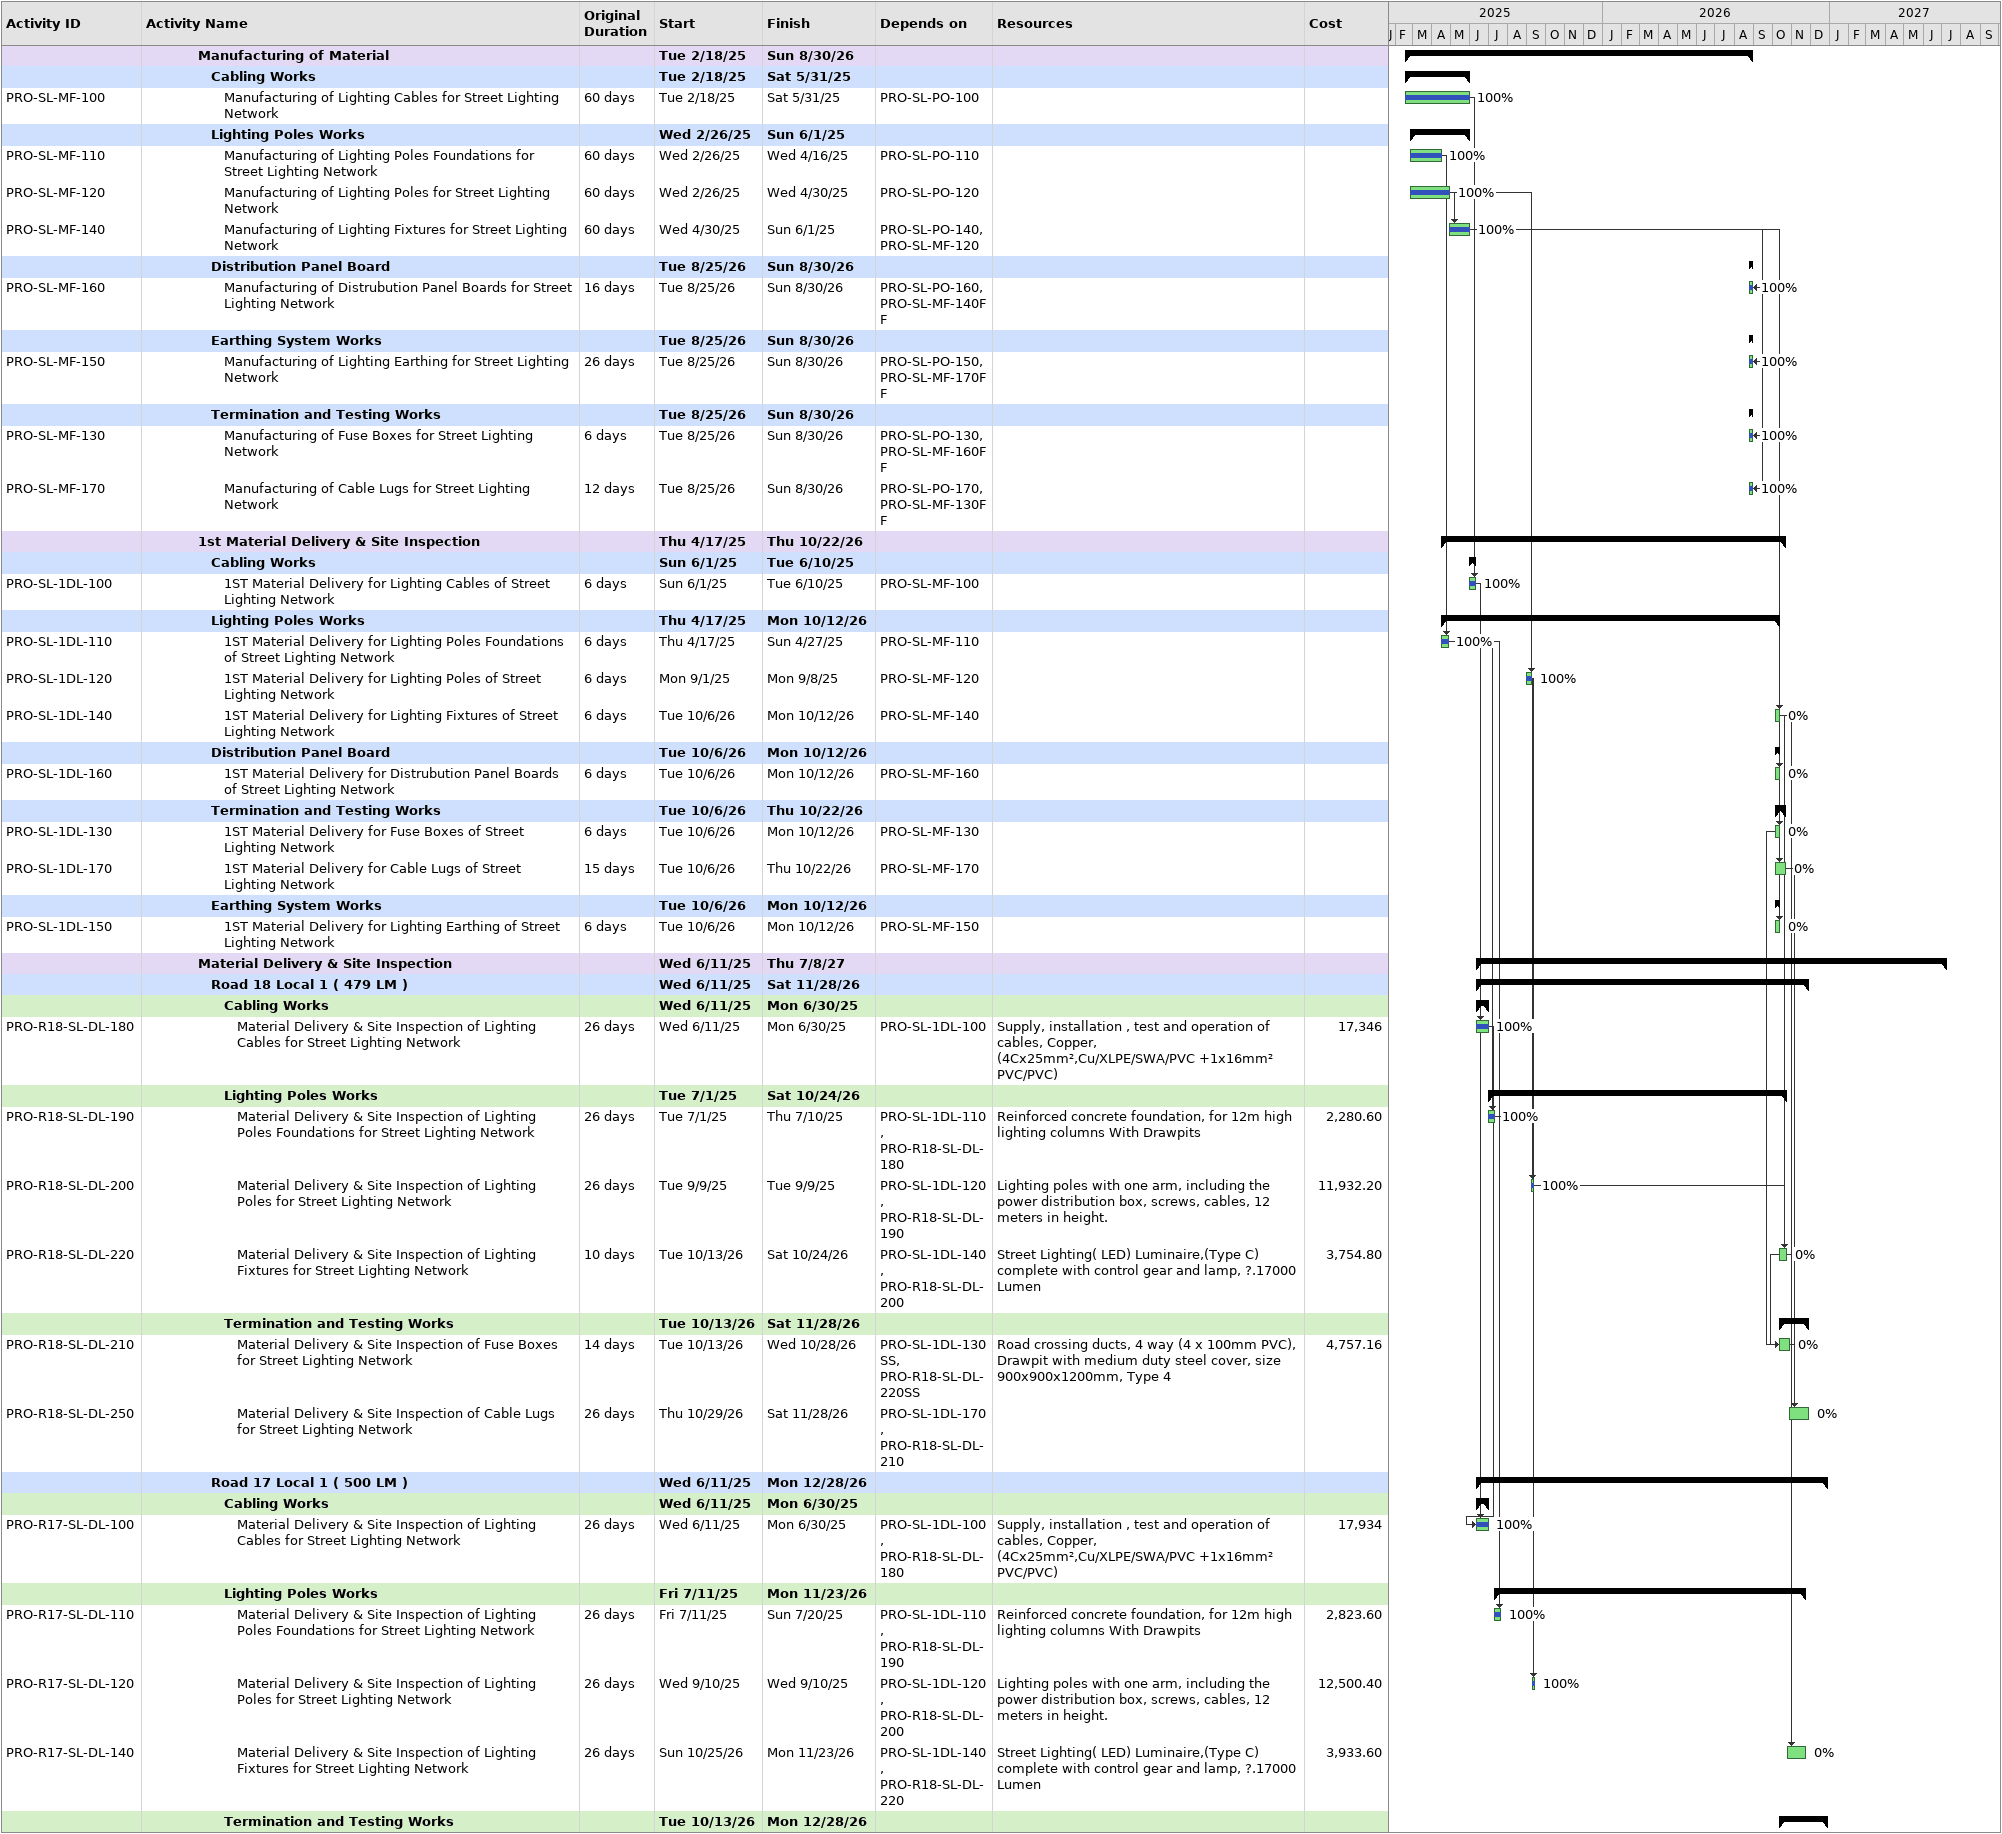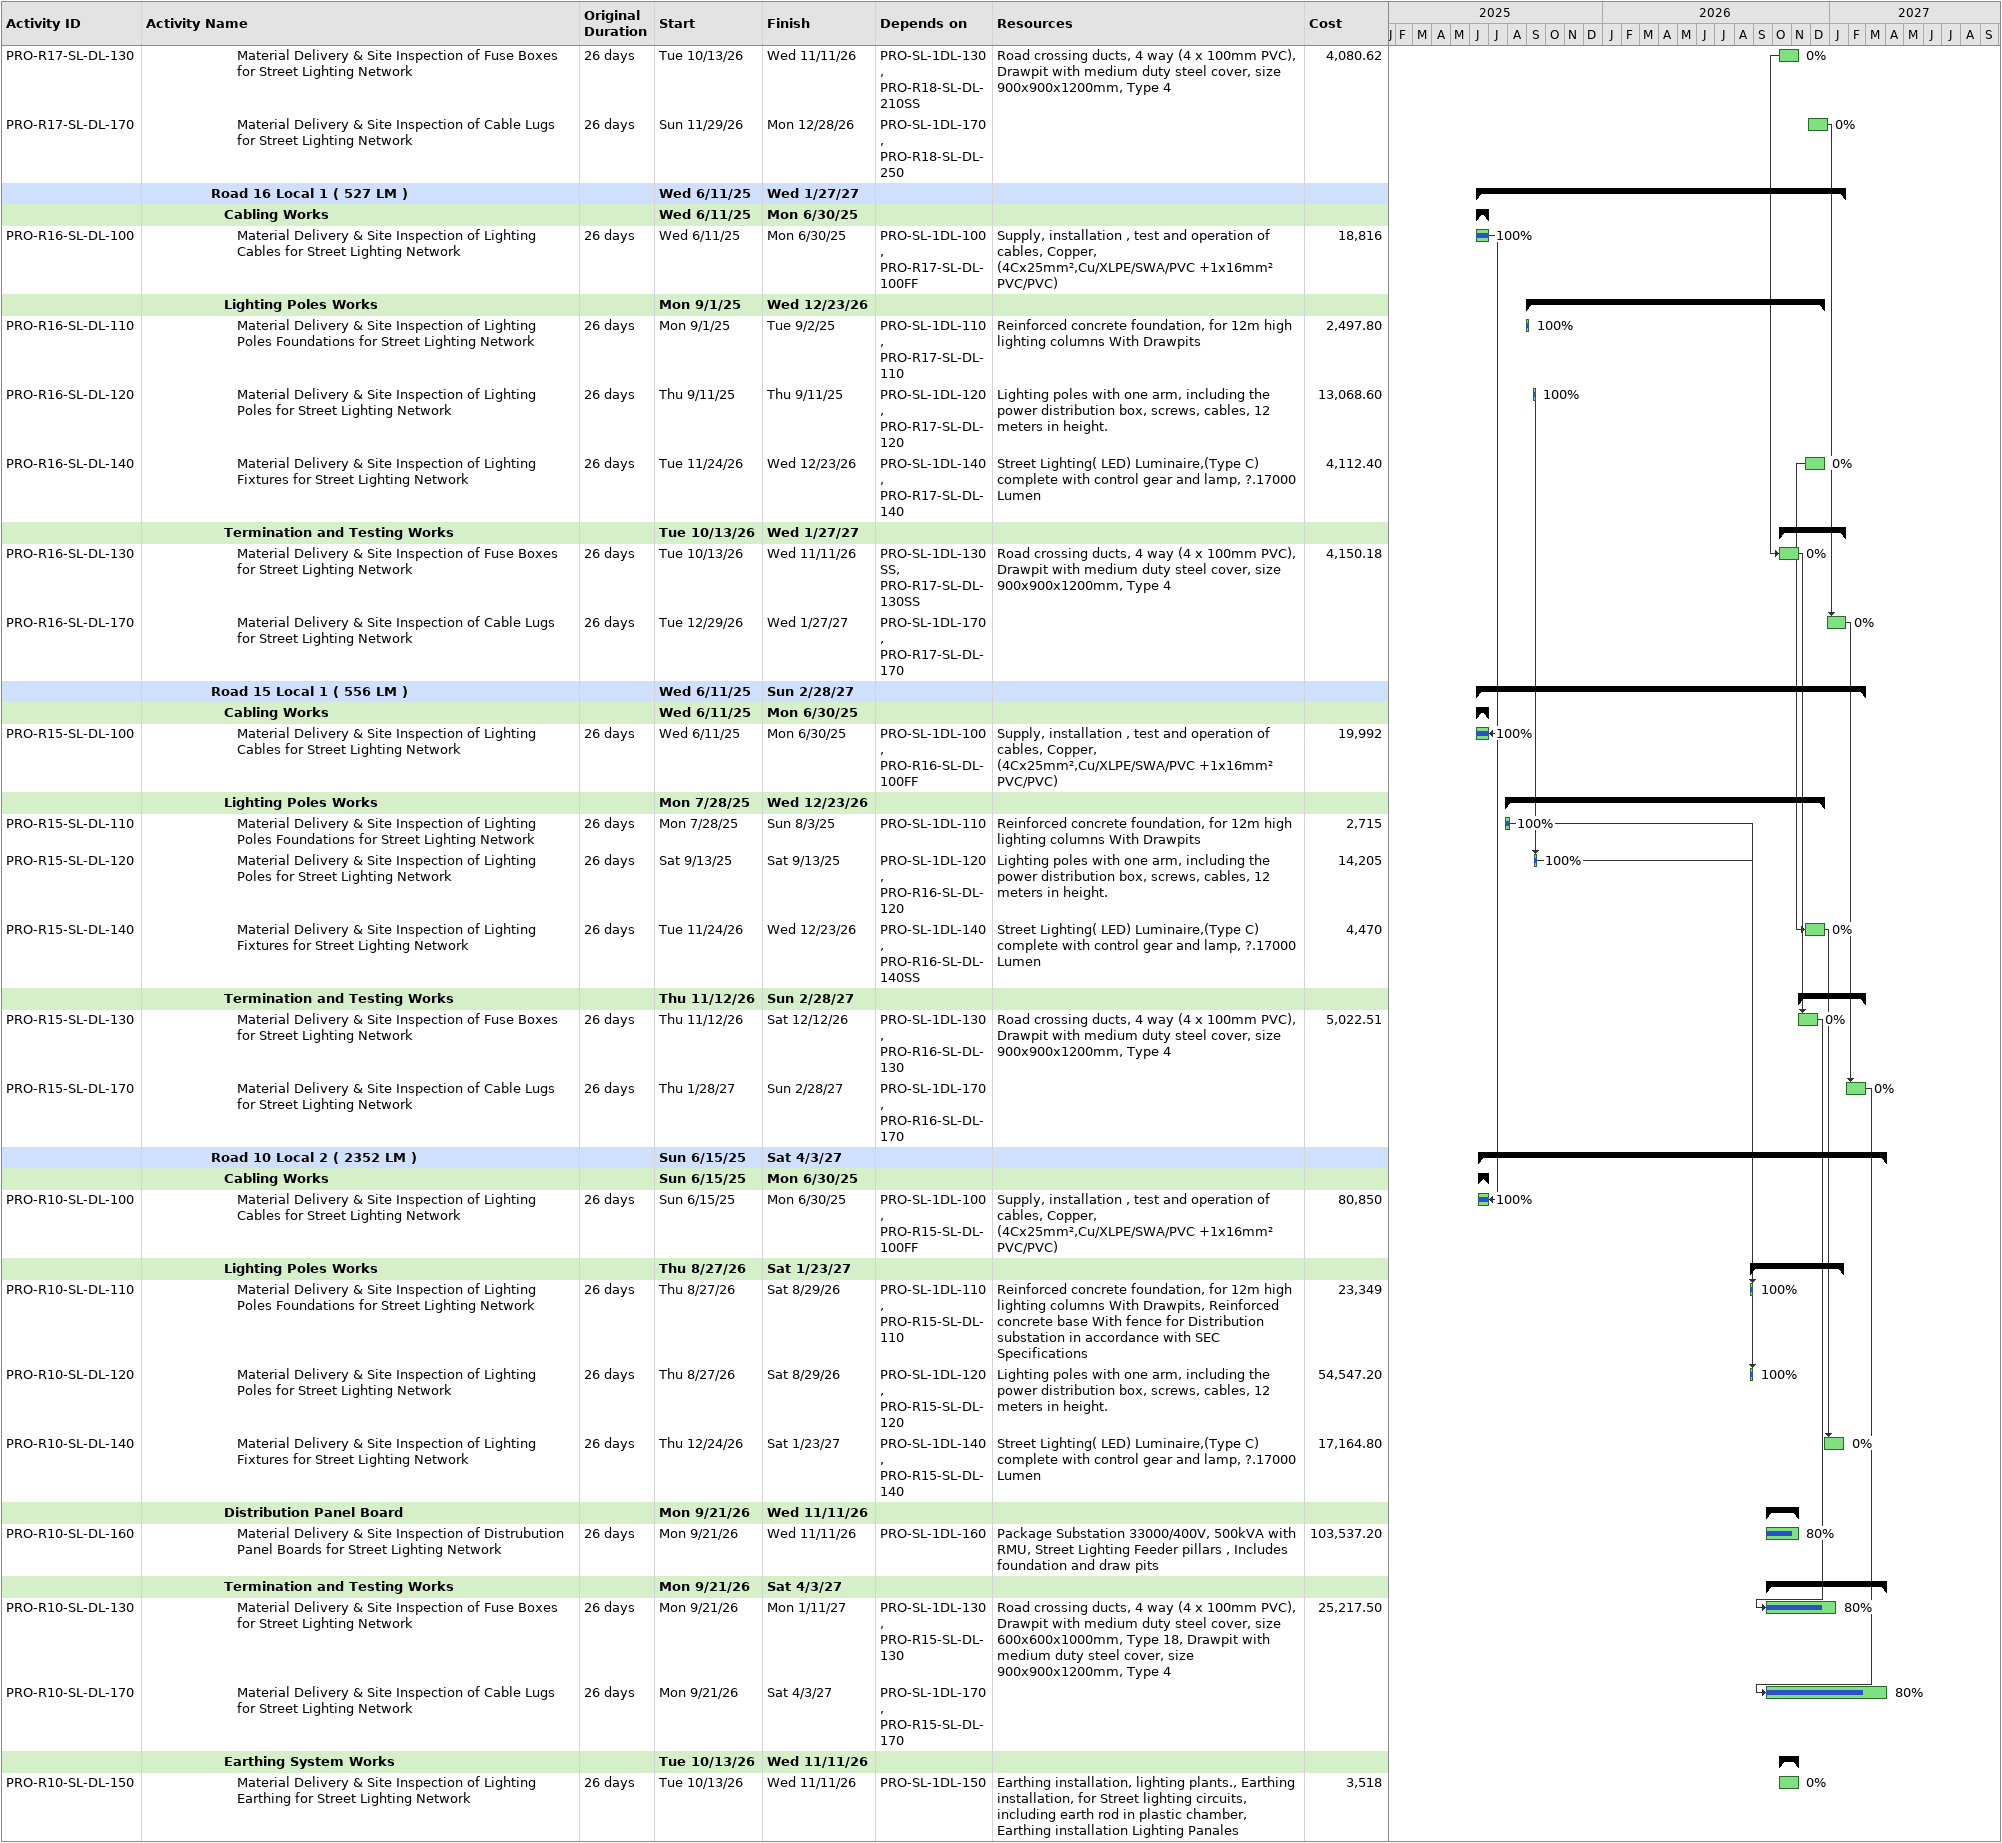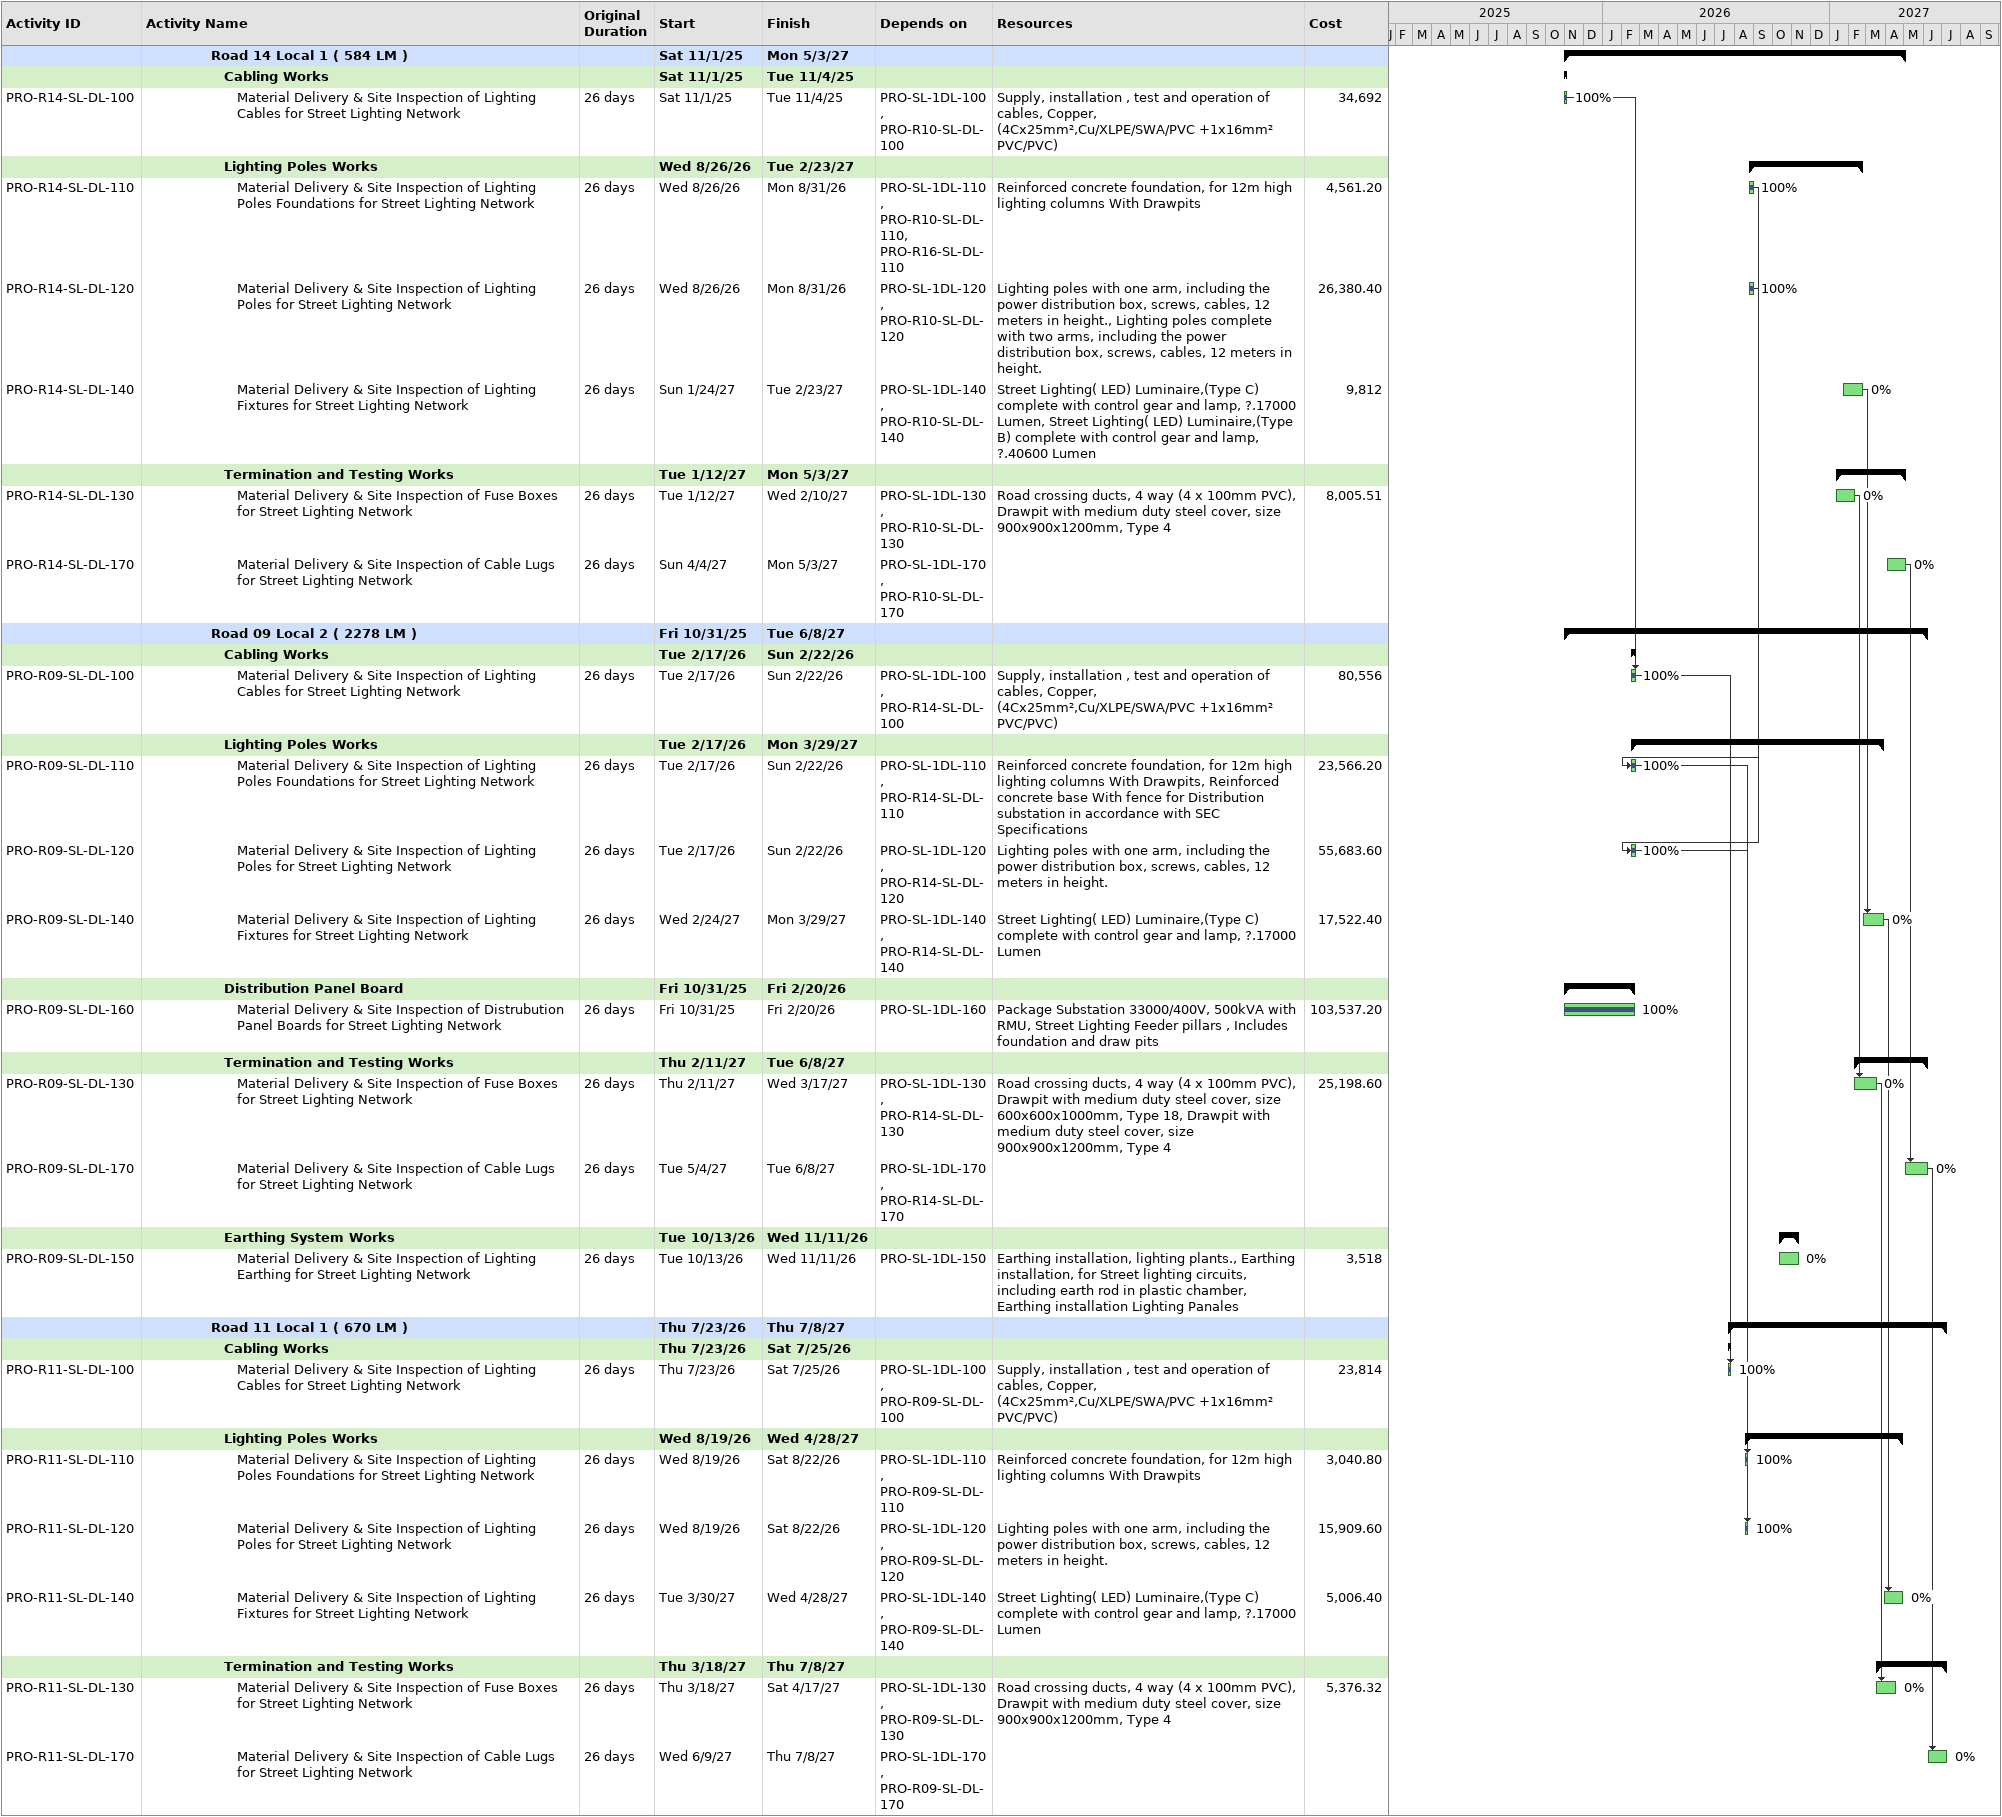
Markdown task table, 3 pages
| ID | Level | Task | Original duration | Start | Finish | Predecessors | Resources | % complete | Cost |
|---|---|---|---|---|---|---|---|---|---|
|  | 5 | **Manufacturing of Material** |  | 2025-02-18 | 2026-08-30 |  |  |  |  |
|  | 6 | **Cabling Works** |  | 2025-02-18 | 2025-05-31 |  |  |  |  |
| PRO-SL-MF-100 | 7 | Manufacturing of Lighting Cables for Street Lighting Network | 60d | 2025-02-18 | 2025-05-31 | PRO-SL-PO-100 |  | 100 |  |
|  | 6 | **Lighting Poles Works** |  | 2025-02-26 | 2025-06-01 |  |  |  |  |
| PRO-SL-MF-110 | 7 | Manufacturing of Lighting Poles Foundations for Street Lighting Network | 60d | 2025-02-26 | 2025-04-16 | PRO-SL-PO-110 |  | 100 |  |
| PRO-SL-MF-120 | 7 | Manufacturing of Lighting Poles for Street Lighting Network | 60d | 2025-02-26 | 2025-04-30 | PRO-SL-PO-120 |  | 100 |  |
| PRO-SL-MF-140 | 7 | Manufacturing of Lighting Fixtures for Street Lighting Network | 60d | 2025-04-30 | 2025-06-01 | PRO-SL-PO-140, PRO-SL-MF-120 |  | 100 |  |
|  | 6 | **Distribution Panel Board** |  | 2026-08-25 | 2026-08-30 |  |  |  |  |
| PRO-SL-MF-160 | 7 | Manufacturing of Distrubution Panel Boards for Street Lighting Network | 16d | 2026-08-25 | 2026-08-30 | PRO-SL-PO-160, PRO-SL-MF-140FF |  | 100 |  |
|  | 6 | **Earthing System Works** |  | 2026-08-25 | 2026-08-30 |  |  |  |  |
| PRO-SL-MF-150 | 7 | Manufacturing of Lighting Earthing for Street Lighting Network | 26d | 2026-08-25 | 2026-08-30 | PRO-SL-PO-150, PRO-SL-MF-170FF |  | 100 |  |
|  | 6 | **Termination and Testing Works** |  | 2026-08-25 | 2026-08-30 |  |  |  |  |
| PRO-SL-MF-130 | 7 | Manufacturing of Fuse Boxes for Street Lighting Network | 6d | 2026-08-25 | 2026-08-30 | PRO-SL-PO-130, PRO-SL-MF-160FF |  | 100 |  |
| PRO-SL-MF-170 | 7 | Manufacturing of Cable Lugs for Street Lighting Network | 12d | 2026-08-25 | 2026-08-30 | PRO-SL-PO-170, PRO-SL-MF-130FF |  | 100 |  |
|  | 5 | **1st Material Delivery & Site Inspection** |  | 2025-04-17 | 2026-10-22 |  |  |  |  |
|  | 6 | **Cabling Works** |  | 2025-06-01 | 2025-06-10 |  |  |  |  |
| PRO-SL-1DL-100 | 7 | 1ST Material Delivery for Lighting Cables of Street Lighting Network | 6d | 2025-06-01 | 2025-06-10 | PRO-SL-MF-100 |  | 100 |  |
|  | 6 | **Lighting Poles Works** |  | 2025-04-17 | 2026-10-12 |  |  |  |  |
| PRO-SL-1DL-110 | 7 | 1ST Material Delivery for Lighting Poles Foundations of Street Lighting Network | 6d | 2025-04-17 | 2025-04-27 | PRO-SL-MF-110 |  | 100 |  |
| PRO-SL-1DL-120 | 7 | 1ST Material Delivery for Lighting Poles of Street Lighting Network | 6d | 2025-09-01 | 2025-09-08 | PRO-SL-MF-120 |  | 100 |  |
| PRO-SL-1DL-140 | 7 | 1ST Material Delivery for Lighting Fixtures of Street Lighting Network | 6d | 2026-10-06 | 2026-10-12 | PRO-SL-MF-140 |  | 0 |  |
|  | 6 | **Distribution Panel Board** |  | 2026-10-06 | 2026-10-12 |  |  |  |  |
| PRO-SL-1DL-160 | 7 | 1ST Material Delivery for Distrubution Panel Boards of Street Lighting Network | 6d | 2026-10-06 | 2026-10-12 | PRO-SL-MF-160 |  | 0 |  |
|  | 6 | **Termination and Testing Works** |  | 2026-10-06 | 2026-10-22 |  |  |  |  |
| PRO-SL-1DL-130 | 7 | 1ST Material Delivery for Fuse Boxes of Street Lighting Network | 6d | 2026-10-06 | 2026-10-12 | PRO-SL-MF-130 |  | 0 |  |
| PRO-SL-1DL-170 | 7 | 1ST Material Delivery for Cable Lugs of Street Lighting Network | 15d | 2026-10-06 | 2026-10-22 | PRO-SL-MF-170 |  | 0 |  |
|  | 6 | **Earthing System Works** |  | 2026-10-06 | 2026-10-12 |  |  |  |  |
| PRO-SL-1DL-150 | 7 | 1ST Material Delivery for Lighting Earthing of Street Lighting Network | 6d | 2026-10-06 | 2026-10-12 | PRO-SL-MF-150 |  | 0 |  |
|  | 5 | **Material Delivery & Site Inspection** |  | 2025-06-11 | 2027-07-08 |  |  |  |  |
|  | 6 | **Road 18 Local 1 ( 479 LM )** |  | 2025-06-11 | 2026-11-28 |  |  |  |  |
|  | 7 | **Cabling Works** |  | 2025-06-11 | 2025-06-30 |  |  |  |  |
| PRO-R18-SL-DL-180 | 8 | Material Delivery & Site Inspection of Lighting Cables for Street Lighting Network | 26d | 2025-06-11 | 2025-06-30 | PRO-SL-1DL-100 | Supply, installation , test and operation of cables, Copper, (4Cx25mm²,Cu/XLPE/SWA/PVC +1x16mm² PVC/PVC) | 100 | 17346 |
|  | 7 | **Lighting Poles Works** |  | 2025-07-01 | 2026-10-24 |  |  |  |  |
| PRO-R18-SL-DL-190 | 8 | Material Delivery & Site Inspection of Lighting Poles Foundations for Street Lighting Network | 26d | 2025-07-01 | 2025-07-10 | PRO-SL-1DL-110, PRO-R18-SL-DL-180 | Reinforced concrete foundation, for 12m high lighting columns With Drawpits | 100 | 2280.60 |
| PRO-R18-SL-DL-200 | 8 | Material Delivery & Site Inspection of Lighting Poles for Street Lighting Network | 26d | 2025-09-09 | 2025-09-09 | PRO-SL-1DL-120, PRO-R18-SL-DL-190 | Lighting poles with one arm, including the power distribution box, screws, cables, 12 meters in height. | 100 | 11932.20 |
| PRO-R18-SL-DL-220 | 8 | Material Delivery & Site Inspection of Lighting Fixtures for Street Lighting Network | 10d | 2026-10-13 | 2026-10-24 | PRO-SL-1DL-140, PRO-R18-SL-DL-200 | Street Lighting( LED) Luminaire,(Type C) complete with control gear and lamp, ?.17000 Lumen | 0 | 3754.80 |
|  | 7 | **Termination and Testing Works** |  | 2026-10-13 | 2026-11-28 |  |  |  |  |
| PRO-R18-SL-DL-210 | 8 | Material Delivery & Site Inspection of Fuse Boxes for Street Lighting Network | 14d | 2026-10-13 | 2026-10-28 | PRO-SL-1DL-130SS, PRO-R18-SL-DL-220SS | Road crossing ducts, 4 way (4 x 100mm PVC), Drawpit with medium duty steel cover, size 900x900x1200mm, Type 4 | 0 | 4757.16 |
| PRO-R18-SL-DL-250 | 8 | Material Delivery & Site Inspection of Cable Lugs for Street Lighting Network | 26d | 2026-10-29 | 2026-11-28 | PRO-SL-1DL-170, PRO-R18-SL-DL-210 |  | 0 |  |
|  | 6 | **Road 17 Local 1 ( 500 LM )** |  | 2025-06-11 | 2026-12-28 |  |  |  |  |
|  | 7 | **Cabling Works** |  | 2025-06-11 | 2025-06-30 |  |  |  |  |
| PRO-R17-SL-DL-100 | 8 | Material Delivery & Site Inspection of Lighting Cables for Street Lighting Network | 26d | 2025-06-11 | 2025-06-30 | PRO-SL-1DL-100, PRO-R18-SL-DL-180 | Supply, installation , test and operation of cables, Copper, (4Cx25mm²,Cu/XLPE/SWA/PVC +1x16mm² PVC/PVC) | 100 | 17934 |
|  | 7 | **Lighting Poles Works** |  | 2025-07-11 | 2026-11-23 |  |  |  |  |
| PRO-R17-SL-DL-110 | 8 | Material Delivery & Site Inspection of Lighting Poles Foundations for Street Lighting Network | 26d | 2025-07-11 | 2025-07-20 | PRO-SL-1DL-110, PRO-R18-SL-DL-190 | Reinforced concrete foundation, for 12m high lighting columns With Drawpits | 100 | 2823.60 |
| PRO-R17-SL-DL-120 | 8 | Material Delivery & Site Inspection of Lighting Poles for Street Lighting Network | 26d | 2025-09-10 | 2025-09-10 | PRO-SL-1DL-120, PRO-R18-SL-DL-200 | Lighting poles with one arm, including the power distribution box, screws, cables, 12 meters in height. | 100 | 12500.40 |
| PRO-R17-SL-DL-140 | 8 | Material Delivery & Site Inspection of Lighting Fixtures for Street Lighting Network | 26d | 2026-10-25 | 2026-11-23 | PRO-SL-1DL-140, PRO-R18-SL-DL-220 | Street Lighting( LED) Luminaire,(Type C) complete with control gear and lamp, ?.17000 Lumen | 0 | 3933.60 |
|  | 7 | **Termination and Testing Works** |  | 2026-10-13 | 2026-12-28 |  |  |  |  |
| PRO-R17-SL-DL-130 | 8 | Material Delivery & Site Inspection of Fuse Boxes for Street Lighting Network | 26d | 2026-10-13 | 2026-11-11 | PRO-SL-1DL-130, PRO-R18-SL-DL-210SS | Road crossing ducts, 4 way (4 x 100mm PVC), Drawpit with medium duty steel cover, size 900x900x1200mm, Type 4 | 0 | 4080.62 |
| PRO-R17-SL-DL-170 | 8 | Material Delivery & Site Inspection of Cable Lugs for Street Lighting Network | 26d | 2026-11-29 | 2026-12-28 | PRO-SL-1DL-170, PRO-R18-SL-DL-250 |  | 0 |  |
|  | 6 | **Road 16 Local 1 ( 527 LM )** |  | 2025-06-11 | 2027-01-27 |  |  |  |  |
|  | 7 | **Cabling Works** |  | 2025-06-11 | 2025-06-30 |  |  |  |  |
| PRO-R16-SL-DL-100 | 8 | Material Delivery & Site Inspection of Lighting Cables for Street Lighting Network | 26d | 2025-06-11 | 2025-06-30 | PRO-SL-1DL-100, PRO-R17-SL-DL-100FF | Supply, installation , test and operation of cables, Copper, (4Cx25mm²,Cu/XLPE/SWA/PVC +1x16mm² PVC/PVC) | 100 | 18816 |
|  | 7 | **Lighting Poles Works** |  | 2025-09-01 | 2026-12-23 |  |  |  |  |
| PRO-R16-SL-DL-110 | 8 | Material Delivery & Site Inspection of Lighting Poles Foundations for Street Lighting Network | 26d | 2025-09-01 | 2025-09-02 | PRO-SL-1DL-110, PRO-R17-SL-DL-110 | Reinforced concrete foundation, for 12m high lighting columns With Drawpits | 100 | 2497.80 |
| PRO-R16-SL-DL-120 | 8 | Material Delivery & Site Inspection of Lighting Poles for Street Lighting Network | 26d | 2025-09-11 | 2025-09-11 | PRO-SL-1DL-120, PRO-R17-SL-DL-120 | Lighting poles with one arm, including the power distribution box, screws, cables, 12 meters in height. | 100 | 13068.60 |
| PRO-R16-SL-DL-140 | 8 | Material Delivery & Site Inspection of Lighting Fixtures for Street Lighting Network | 26d | 2026-11-24 | 2026-12-23 | PRO-SL-1DL-140, PRO-R17-SL-DL-140 | Street Lighting( LED) Luminaire,(Type C) complete with control gear and lamp, ?.17000 Lumen | 0 | 4112.40 |
|  | 7 | **Termination and Testing Works** |  | 2026-10-13 | 2027-01-27 |  |  |  |  |
| PRO-R16-SL-DL-130 | 8 | Material Delivery & Site Inspection of Fuse Boxes for Street Lighting Network | 26d | 2026-10-13 | 2026-11-11 | PRO-SL-1DL-130SS, PRO-R17-SL-DL-130SS | Road crossing ducts, 4 way (4 x 100mm PVC), Drawpit with medium duty steel cover, size 900x900x1200mm, Type 4 | 0 | 4150.18 |
| PRO-R16-SL-DL-170 | 8 | Material Delivery & Site Inspection of Cable Lugs for Street Lighting Network | 26d | 2026-12-29 | 2027-01-27 | PRO-SL-1DL-170, PRO-R17-SL-DL-170 |  | 0 |  |
|  | 6 | **Road 15 Local 1 ( 556 LM )** |  | 2025-06-11 | 2027-02-28 |  |  |  |  |
|  | 7 | **Cabling Works** |  | 2025-06-11 | 2025-06-30 |  |  |  |  |
| PRO-R15-SL-DL-100 | 8 | Material Delivery & Site Inspection of Lighting Cables for Street Lighting Network | 26d | 2025-06-11 | 2025-06-30 | PRO-SL-1DL-100, PRO-R16-SL-DL-100FF | Supply, installation , test and operation of cables, Copper, (4Cx25mm²,Cu/XLPE/SWA/PVC +1x16mm² PVC/PVC) | 100 | 19992 |
|  | 7 | **Lighting Poles Works** |  | 2025-07-28 | 2026-12-23 |  |  |  |  |
| PRO-R15-SL-DL-110 | 8 | Material Delivery & Site Inspection of Lighting Poles Foundations for Street Lighting Network | 26d | 2025-07-28 | 2025-08-03 | PRO-SL-1DL-110 | Reinforced concrete foundation, for 12m high lighting columns With Drawpits | 100 | 2715 |
| PRO-R15-SL-DL-120 | 8 | Material Delivery & Site Inspection of Lighting Poles for Street Lighting Network | 26d | 2025-09-13 | 2025-09-13 | PRO-SL-1DL-120, PRO-R16-SL-DL-120 | Lighting poles with one arm, including the power distribution box, screws, cables, 12 meters in height. | 100 | 14205 |
| PRO-R15-SL-DL-140 | 8 | Material Delivery & Site Inspection of Lighting Fixtures for Street Lighting Network | 26d | 2026-11-24 | 2026-12-23 | PRO-SL-1DL-140, PRO-R16-SL-DL-140SS | Street Lighting( LED) Luminaire,(Type C) complete with control gear and lamp, ?.17000 Lumen | 0 | 4470 |
|  | 7 | **Termination and Testing Works** |  | 2026-11-12 | 2027-02-28 |  |  |  |  |
| PRO-R15-SL-DL-130 | 8 | Material Delivery & Site Inspection of Fuse Boxes for Street Lighting Network | 26d | 2026-11-12 | 2026-12-12 | PRO-SL-1DL-130, PRO-R16-SL-DL-130 | Road crossing ducts, 4 way (4 x 100mm PVC), Drawpit with medium duty steel cover, size 900x900x1200mm, Type 4 | 0 | 5022.51 |
| PRO-R15-SL-DL-170 | 8 | Material Delivery & Site Inspection of Cable Lugs for Street Lighting Network | 26d | 2027-01-28 | 2027-02-28 | PRO-SL-1DL-170, PRO-R16-SL-DL-170 |  | 0 |  |
|  | 6 | **Road 10 Local 2 ( 2352 LM )** |  | 2025-06-15 | 2027-04-03 |  |  |  |  |
|  | 7 | **Cabling Works** |  | 2025-06-15 | 2025-06-30 |  |  |  |  |
| PRO-R10-SL-DL-100 | 8 | Material Delivery & Site Inspection of Lighting Cables for Street Lighting Network | 26d | 2025-06-15 | 2025-06-30 | PRO-SL-1DL-100, PRO-R15-SL-DL-100FF | Supply, installation , test and operation of cables, Copper, (4Cx25mm²,Cu/XLPE/SWA/PVC +1x16mm² PVC/PVC) | 100 | 80850 |
|  | 7 | **Lighting Poles Works** |  | 2026-08-27 | 2027-01-23 |  |  |  |  |
| PRO-R10-SL-DL-110 | 8 | Material Delivery & Site Inspection of Lighting Poles Foundations for Street Lighting Network | 26d | 2026-08-27 | 2026-08-29 | PRO-SL-1DL-110, PRO-R15-SL-DL-110 | Reinforced concrete foundation, for 12m high lighting columns With Drawpits, Reinforced concrete base With fence for Distribution substation in accordance with SEC Specifications | 100 | 23349 |
| PRO-R10-SL-DL-120 | 8 | Material Delivery & Site Inspection of Lighting Poles for Street Lighting Network | 26d | 2026-08-27 | 2026-08-29 | PRO-SL-1DL-120, PRO-R15-SL-DL-120 | Lighting poles with one arm, including the power distribution box, screws, cables, 12 meters in height. | 100 | 54547.20 |
| PRO-R10-SL-DL-140 | 8 | Material Delivery & Site Inspection of Lighting Fixtures for Street Lighting Network | 26d | 2026-12-24 | 2027-01-23 | PRO-SL-1DL-140, PRO-R15-SL-DL-140 | Street Lighting( LED) Luminaire,(Type C) complete with control gear and lamp, ?.17000 Lumen | 0 | 17164.80 |
|  | 7 | **Distribution Panel Board** |  | 2026-09-21 | 2026-11-11 |  |  |  |  |
| PRO-R10-SL-DL-160 | 8 | Material Delivery & Site Inspection of Distrubution Panel Boards for Street Lighting Network | 26d | 2026-09-21 | 2026-11-11 | PRO-SL-1DL-160 | Package Substation 33000/400V, 500kVA with RMU, Street Lighting Feeder pillars , Includes foundation and draw pits | 80 | 103537.20 |
|  | 7 | **Termination and Testing Works** |  | 2026-09-21 | 2027-04-03 |  |  |  |  |
| PRO-R10-SL-DL-130 | 8 | Material Delivery & Site Inspection of Fuse Boxes for Street Lighting Network | 26d | 2026-09-21 | 2027-01-11 | PRO-SL-1DL-130, PRO-R15-SL-DL-130 | Road crossing ducts, 4 way (4 x 100mm PVC), Drawpit with medium duty steel cover, size 600x600x1000mm, Type 18, Drawpit with medium duty steel cover, size 900x900x1200mm, Type 4 | 80 | 25217.50 |
| PRO-R10-SL-DL-170 | 8 | Material Delivery & Site Inspection of Cable Lugs for Street Lighting Network | 26d | 2026-09-21 | 2027-04-03 | PRO-SL-1DL-170, PRO-R15-SL-DL-170 |  | 80 |  |
|  | 7 | **Earthing System Works** |  | 2026-10-13 | 2026-11-11 |  |  |  |  |
| PRO-R10-SL-DL-150 | 8 | Material Delivery & Site Inspection of Lighting Earthing for Street Lighting Network | 26d | 2026-10-13 | 2026-11-11 | PRO-SL-1DL-150 | Earthing installation, lighting plants., Earthing installation, for Street lighting circuits, including earth rod in plastic chamber, Earthing installation Lighting Panales | 0 | 3518 |
|  | 6 | **Road 14 Local 1 ( 584 LM )** |  | 2025-11-01 | 2027-05-03 |  |  |  |  |
|  | 7 | **Cabling Works** |  | 2025-11-01 | 2025-11-04 |  |  |  |  |
| PRO-R14-SL-DL-100 | 8 | Material Delivery & Site Inspection of Lighting Cables for Street Lighting Network | 26d | 2025-11-01 | 2025-11-04 | PRO-SL-1DL-100, PRO-R10-SL-DL-100 | Supply, installation , test and operation of cables, Copper, (4Cx25mm²,Cu/XLPE/SWA/PVC +1x16mm² PVC/PVC) | 100 | 34692 |
|  | 7 | **Lighting Poles Works** |  | 2026-08-26 | 2027-02-23 |  |  |  |  |
| PRO-R14-SL-DL-110 | 8 | Material Delivery & Site Inspection of Lighting Poles Foundations for Street Lighting Network | 26d | 2026-08-26 | 2026-08-31 | PRO-SL-1DL-110, PRO-R10-SL-DL-110, PRO-R16-SL-DL-110 | Reinforced concrete foundation, for 12m high lighting columns With Drawpits | 100 | 4561.20 |
| PRO-R14-SL-DL-120 | 8 | Material Delivery & Site Inspection of Lighting Poles for Street Lighting Network | 26d | 2026-08-26 | 2026-08-31 | PRO-SL-1DL-120, PRO-R10-SL-DL-120 | Lighting poles with one arm, including the power distribution box, screws, cables, 12 meters in height., Lighting poles complete with two arms, including the power distribution box, screws, cables, 12 meters in height. | 100 | 26380.40 |
| PRO-R14-SL-DL-140 | 8 | Material Delivery & Site Inspection of Lighting Fixtures for Street Lighting Network | 26d | 2027-01-24 | 2027-02-23 | PRO-SL-1DL-140, PRO-R10-SL-DL-140 | Street Lighting( LED) Luminaire,(Type C) complete with control gear and lamp, ?.17000 Lumen, Street Lighting( LED) Luminaire,(Type B) complete with control gear and lamp, ?.40600 Lumen | 0 | 9812 |
|  | 7 | **Termination and Testing Works** |  | 2027-01-12 | 2027-05-03 |  |  |  |  |
| PRO-R14-SL-DL-130 | 8 | Material Delivery & Site Inspection of Fuse Boxes for Street Lighting Network | 26d | 2027-01-12 | 2027-02-10 | PRO-SL-1DL-130, PRO-R10-SL-DL-130 | Road crossing ducts, 4 way (4 x 100mm PVC), Drawpit with medium duty steel cover, size 900x900x1200mm, Type 4 | 0 | 8005.51 |
| PRO-R14-SL-DL-170 | 8 | Material Delivery & Site Inspection of Cable Lugs for Street Lighting Network | 26d | 2027-04-04 | 2027-05-03 | PRO-SL-1DL-170, PRO-R10-SL-DL-170 |  | 0 |  |
|  | 6 | **Road 09 Local 2 ( 2278 LM )** |  | 2025-10-31 | 2027-06-08 |  |  |  |  |
|  | 7 | **Cabling Works** |  | 2026-02-17 | 2026-02-22 |  |  |  |  |
| PRO-R09-SL-DL-100 | 8 | Material Delivery & Site Inspection of Lighting Cables for Street Lighting Network | 26d | 2026-02-17 | 2026-02-22 | PRO-SL-1DL-100, PRO-R14-SL-DL-100 | Supply, installation , test and operation of cables, Copper, (4Cx25mm²,Cu/XLPE/SWA/PVC +1x16mm² PVC/PVC) | 100 | 80556 |
|  | 7 | **Lighting Poles Works** |  | 2026-02-17 | 2027-03-29 |  |  |  |  |
| PRO-R09-SL-DL-110 | 8 | Material Delivery & Site Inspection of Lighting Poles Foundations for Street Lighting Network | 26d | 2026-02-17 | 2026-02-22 | PRO-SL-1DL-110, PRO-R14-SL-DL-110 | Reinforced concrete foundation, for 12m high lighting columns With Drawpits, Reinforced concrete base With fence for Distribution substation in accordance with SEC Specifications | 100 | 23566.20 |
| PRO-R09-SL-DL-120 | 8 | Material Delivery & Site Inspection of Lighting Poles for Street Lighting Network | 26d | 2026-02-17 | 2026-02-22 | PRO-SL-1DL-120, PRO-R14-SL-DL-120 | Lighting poles with one arm, including the power distribution box, screws, cables, 12 meters in height. | 100 | 55683.60 |
| PRO-R09-SL-DL-140 | 8 | Material Delivery & Site Inspection of Lighting Fixtures for Street Lighting Network | 26d | 2027-02-24 | 2027-03-29 | PRO-SL-1DL-140, PRO-R14-SL-DL-140 | Street Lighting( LED) Luminaire,(Type C) complete with control gear and lamp, ?.17000 Lumen | 0 | 17522.40 |
|  | 7 | **Distribution Panel Board** |  | 2025-10-31 | 2026-02-20 |  |  |  |  |
| PRO-R09-SL-DL-160 | 8 | Material Delivery & Site Inspection of Distrubution Panel Boards for Street Lighting Network | 26d | 2025-10-31 | 2026-02-20 | PRO-SL-1DL-160 | Package Substation 33000/400V, 500kVA with RMU, Street Lighting Feeder pillars , Includes foundation and draw pits | 100 | 103537.20 |
|  | 7 | **Termination and Testing Works** |  | 2027-02-11 | 2027-06-08 |  |  |  |  |
| PRO-R09-SL-DL-130 | 8 | Material Delivery & Site Inspection of Fuse Boxes for Street Lighting Network | 26d | 2027-02-11 | 2027-03-17 | PRO-SL-1DL-130, PRO-R14-SL-DL-130 | Road crossing ducts, 4 way (4 x 100mm PVC), Drawpit with medium duty steel cover, size 600x600x1000mm, Type 18, Drawpit with medium duty steel cover, size 900x900x1200mm, Type 4 | 0 | 25198.60 |
| PRO-R09-SL-DL-170 | 8 | Material Delivery & Site Inspection of Cable Lugs for Street Lighting Network | 26d | 2027-05-04 | 2027-06-08 | PRO-SL-1DL-170, PRO-R14-SL-DL-170 |  | 0 |  |
|  | 7 | **Earthing System Works** |  | 2026-10-13 | 2026-11-11 |  |  |  |  |
| PRO-R09-SL-DL-150 | 8 | Material Delivery & Site Inspection of Lighting Earthing for Street Lighting Network | 26d | 2026-10-13 | 2026-11-11 | PRO-SL-1DL-150 | Earthing installation, lighting plants., Earthing installation, for Street lighting circuits, including earth rod in plastic chamber, Earthing installation Lighting Panales | 0 | 3518 |
|  | 6 | **Road 11 Local 1 ( 670 LM )** |  | 2026-07-23 | 2027-07-08 |  |  |  |  |
|  | 7 | **Cabling Works** |  | 2026-07-23 | 2026-07-25 |  |  |  |  |
| PRO-R11-SL-DL-100 | 8 | Material Delivery & Site Inspection of Lighting Cables for Street Lighting Network | 26d | 2026-07-23 | 2026-07-25 | PRO-SL-1DL-100, PRO-R09-SL-DL-100 | Supply, installation , test and operation of cables, Copper, (4Cx25mm²,Cu/XLPE/SWA/PVC +1x16mm² PVC/PVC) | 100 | 23814 |
|  | 7 | **Lighting Poles Works** |  | 2026-08-19 | 2027-04-28 |  |  |  |  |
| PRO-R11-SL-DL-110 | 8 | Material Delivery & Site Inspection of Lighting Poles Foundations for Street Lighting Network | 26d | 2026-08-19 | 2026-08-22 | PRO-SL-1DL-110, PRO-R09-SL-DL-110 | Reinforced concrete foundation, for 12m high lighting columns With Drawpits | 100 | 3040.80 |
| PRO-R11-SL-DL-120 | 8 | Material Delivery & Site Inspection of Lighting Poles for Street Lighting Network | 26d | 2026-08-19 | 2026-08-22 | PRO-SL-1DL-120, PRO-R09-SL-DL-120 | Lighting poles with one arm, including the power distribution box, screws, cables, 12 meters in height. | 100 | 15909.60 |
| PRO-R11-SL-DL-140 | 8 | Material Delivery & Site Inspection of Lighting Fixtures for Street Lighting Network | 26d | 2027-03-30 | 2027-04-28 | PRO-SL-1DL-140, PRO-R09-SL-DL-140 | Street Lighting( LED) Luminaire,(Type C) complete with control gear and lamp, ?.17000 Lumen | 0 | 5006.40 |
|  | 7 | **Termination and Testing Works** |  | 2027-03-18 | 2027-07-08 |  |  |  |  |
| PRO-R11-SL-DL-130 | 8 | Material Delivery & Site Inspection of Fuse Boxes for Street Lighting Network | 26d | 2027-03-18 | 2027-04-17 | PRO-SL-1DL-130, PRO-R09-SL-DL-130 | Road crossing ducts, 4 way (4 x 100mm PVC), Drawpit with medium duty steel cover, size 900x900x1200mm, Type 4 | 0 | 5376.32 |
| PRO-R11-SL-DL-170 | 8 | Material Delivery & Site Inspection of Cable Lugs for Street Lighting Network | 26d | 2027-06-09 | 2027-07-08 | PRO-SL-1DL-170, PRO-R09-SL-DL-170 |  | 0 |  |
